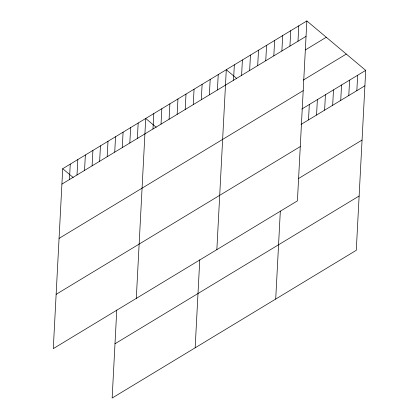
<?xml version="1.0" encoding="UTF-8"?>
<svg xmlns="http://www.w3.org/2000/svg" width="419" height="419" viewBox="0 0 419 419"><rect width="100%" height="100%" fill="white"/><g stroke="black" fill="none" stroke-linecap="round" stroke-linejoin="round"><path stroke-width="0.63" d="M62.719 168.705L53.286 348.624L297.422 200.869L306.855 20.95L62.719 168.705L73.178 177.488M69.454 179.547L70.261 164.138M77.002 174.98L77.808 159.571M84.549 170.413L85.356 155.004M92.096 165.845L92.903 150.437M99.638 161.278L100.45 145.87M107.185 156.711L107.992 141.303M114.733 152.144L115.539 136.735M122.28 147.577L123.086 132.168M116.76 310.076L112.145 398.05L356.281 250.295L365.714 70.376L306.855 20.95M129.822 143.01L130.634 127.601M137.369 138.443L138.176 123.034M136.295 298.386L145.723 118.467L156.182 127.25M152.972 129L153.778 113.591M161.027 124.124L161.839 108.715M169.087 119.247L169.894 103.839M177.143 114.371L177.949 98.963M185.198 109.495L186.005 94.086M193.253 104.619L194.06 89.21M201.314 99.743L202.12 84.339M195.154 347.812L199.763 259.838M209.369 94.867L210.176 79.463M217.424 89.991L218.231 74.587M216.859 249.624L226.286 69.711L236.745 78.494M233.535 80.239L234.347 64.835M241.595 75.368L242.402 59.959M249.651 70.492L250.457 55.083M257.706 65.615L258.513 50.207M265.761 60.739L266.573 45.331M273.822 55.863L274.628 40.454M281.877 50.987L282.684 35.578M275.718 299.056L280.327 211.082M289.932 46.111L290.739 30.702M297.988 41.235L298.794 25.826M308.51 119.918L309.316 104.509M316.565 115.042L317.372 99.633M324.62 110.166L325.427 94.757M332.681 105.289L333.487 89.881M340.736 100.413L341.543 85.005M348.791 95.537L349.598 80.129M356.847 90.661L357.653 75.252M61.912 184.114L306.043 36.359M305.331 49.94L326.275 37.26M303.319 80.071L346.288 54.067M59.063 238.401L303.199 90.645M301.795 109.06L365.714 70.376M300.989 124.469L364.902 85.785M56.136 294.332L300.271 146.577M298.679 178.431L362.058 140.072M114.995 343.763L359.13 196.008"/></g></svg>
